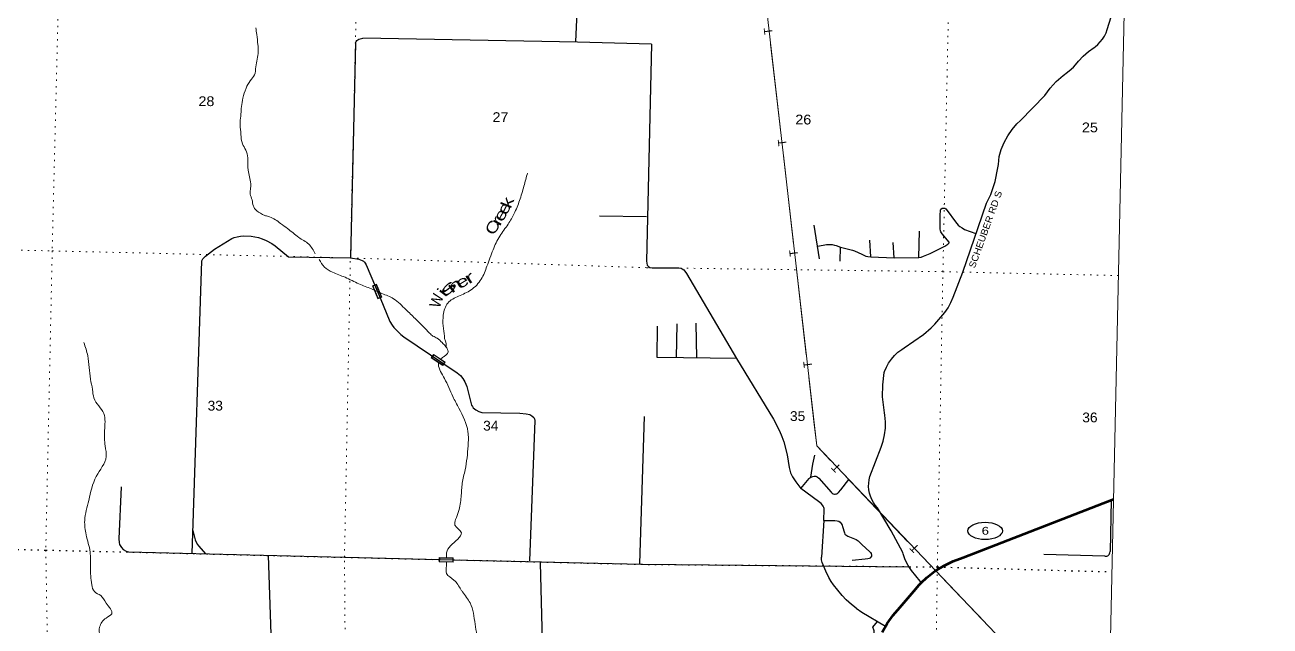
# Model space of a CAD drawing. Header units: feet. Extents: x -757852 to -501257, y -360805 to -170898.
# Drawn here: x -523554 to -501257, y -307419 to -296656 of the extents above; entities that cross this region are included whole.
import ezdxf
from ezdxf.enums import TextEntityAlignment as Align

# ---------------------------------------------------------------- set-up
doc = ezdxf.new("R2010")
doc.units = ezdxf.units.FT
doc.header["$LTSCALE"] = 80
doc.linetypes.add('DOTTED', pattern=[1.5, 0.3, -1.2])
for name, color, linetype, lineweight in [('17', 7, 'Continuous', 25), ('23', 7, 'Continuous', 70), ('29', 7, 'Continuous', 25), ('31', 7, 'Continuous', 13), ('39', 7, 'Continuous', 13), ('4', 7, 'Continuous', 13), ('41', 7, 'Continuous', 13), ('46', 7, 'Continuous', 13), ('6', 7, 'DOTTED', 25), ('7', 7, 'DOTTED', 13)]:
    doc.layers.add(name, color=color, linetype=linetype, lineweight=lineweight)
doc.layers.add('30', color=7, linetype='Continuous')

msp = doc.modelspace()

# ---------------------------------------------------------------- linework, layer by layer
at = {"layer": '17'}
msp.add_ellipse((-506360.34, -305714.21), major_axis=(-309.24, 1), ratio=0.500121, dxfattribs=at)
at = {"layer": '23'}
for points in [[(-507503.24, -306643.99), (-507405.54, -306550.5), (-507257.77, -306436.13), (-507098.84, -306337.83), (-506930.51, -306256.68), (-506754.62, -306193.58), (-504060.35, -305148.17)], [(-508204.96, -307530.16), (-508115.03, -307371.21), (-508008.98, -307222.53), (-507887.97, -307085.75), (-507638.04, -306792.35), (-507540.56, -306679.7), (-507503.24, -306643.99)]]:
    msp.add_lwpolyline(points, dxfattribs=at)
at = {"layer": '29'}
for p, q in [((-513688.53, -296960.83), (-513639.86, -295782.91)), ((-517634.36, -296983.74), (-517725.85, -300828.18)), ((-512336.32, -297003.24), (-512423.08, -300887.62)), ((-512422.36, -300094.17), (-513262.54, -300079.62)), ((-509323.92, -300841.13), (-509419.47, -300239.48)), ((-508404, -300807.99), (-508424.79, -300510.03)), ((-507991.18, -300823.07), (-508004.76, -300551.45)), ((-507545.6, -300817.09), (-507534.99, -300349.38)), ((-508958.2, -300886.86), (-508950.3, -300634)), ((-520557.59, -306120.08), (-520383.75, -300878.61)), ((-517442.81, -300951.65), (-517195.06, -301543.42)), ((-511886.72, -302615.32), (-511872.32, -302009.9)), ((-511521.54, -302619.68), (-511536.85, -301996.42)), ((-512539.99, -306297.63), (-512457.83, -303668.71)), ((-514424.11, -303736.32), (-514520.75, -306250.98)), ((-521832.41, -304926.66), (-521873.53, -305857.44)), ((-504100.49, -305166.47), (-504121.02, -306086.14)), ((-509245.63, -305526.12), (-509292.32, -306185.53)), ((-509245.63, -305526.12), (-509051.03, -305526.25)), ((-521696.22, -306090.05), (-517831.11, -306186.33)), ((-519026.07, -311232.76), (-519192.35, -306153.27)), ((-517831.11, -306186.33), (-515885.89, -306232.49)), ((-514327.21, -306285.23), (-514242.86, -309813.34)), ((-504213.91, -306169.57), (-505306.38, -306139))]:
    msp.add_line(p, q, dxfattribs=at)
for points in [[(-507503.24, -306643.99), (-507525.02, -306616.88), (-507678.74, -306425.46), (-507738.92, -306331.14), (-507788.91, -306231.04), (-507828.16, -306126.27), (-507835.19, -306103.11), (-508043.68, -305712.83), (-508287.57, -305299.33), (-508326.68, -305253.55), (-508360.78, -305203.93), (-508389.51, -305151.03), (-508412.56, -305095.4), (-508429.66, -305037.68), (-508440.64, -304978.48), (-508445.37, -304918.46), (-508443.79, -304858.28), (-508435.94, -304798.58), (-508422.65, -304742.63), (-508221.63, -304216.67), (-508184.42, -304106.03), (-508158.97, -303992.11), (-508145.58, -303876.15), (-508144.37, -303759.43), (-508155.38, -303643.22), (-508162.29, -303601.85), (-508197.48, -303315.48), (-508192.51, -303097.69), (-508164.8, -302881.61), (-508161.26, -302862.64), (-508128.39, -302783.99), (-508087.48, -302709.21), (-508038.97, -302639.11), (-507983.4, -302574.47), (-507921.38, -302515.99), (-507853.59, -302464.32), (-507808.86, -302435.88), (-507465.78, -302198.2), (-507325.89, -302076.66), (-507262.39, -302012.17), (-507151.73, -301888.2), (-507083.06, -301806.88), (-507023.26, -301718.83), (-506972.99, -301625.02), (-506933.87, -301529.5), (-506761.42, -301082.98), (-506485.55, -300280.16), (-506335.64, -299849), (-506256.53, -299692.81), (-506180.73, -299457.78), (-506129.91, -299216.11), (-506121.41, -299156.72), (-506108.87, -299012.48), (-506070.35, -298883.65), (-506018.58, -298759.55), (-505954.12, -298641.54), (-505877.68, -298530.91), (-505790.09, -298428.89), (-505727.59, -298367.68), (-505292.26, -297919.44), (-505195.13, -297788.99), (-505084.89, -297669.42), (-504962.76, -297562.02), (-504960.25, -297560.08), (-504935.48, -297540.95), (-504910.25, -297522.57), (-504852.87, -297480.78), (-504777.22, -297412.5), (-504709.12, -297336.68), (-504685.24, -297305.89), (-504602.12, -297214.05), (-504509.85, -297131.41), (-504409.45, -297058.87), (-504392.29, -297048), (-504342.77, -297007.26), (-504297.79, -296961.58), (-504257.82, -296911.44), (-504223.31, -296857.4), (-504194.64, -296800.05), (-504172.13, -296740.02), (-504171.99, -296739.59), (-504004.11, -296182.45)], [(-517634.36, -296983.74), (-517627.33, -296965.22), (-517619.21, -296951.23), (-517607.48, -296937.24), (-517593.04, -296923.7), (-517575.9, -296911.96), (-517552.43, -296902.48), (-517528.07, -296896.62), (-517502.64, -296896)], [(-512336.32, -297003.24), (-513660.7, -296963.42), (-517502.64, -296896)], [(-507545.6, -300817.09), (-507504.56, -300811.1), (-507463.05, -300798.47), (-507342.12, -300746.11), (-507084.02, -300617.93), (-507029.87, -300581.82), (-507006.41, -300556.55), (-507003.36, -300542.99), (-507127.33, -300394.06), (-507150.8, -300359.76), (-507159.82, -300341.71), (-507165.24, -300307.4), (-507167.04, -300065.48), (-507161.63, -299971.61), (-507154.41, -299957.17), (-507129.14, -299939.11), (-507102.07, -299935.5), (-507078.6, -299939.11), (-507064.16, -299949.94), (-507040.7, -299980.63), (-506890.89, -300182.83), (-506843.97, -300240.61), (-506811.48, -300265.88), (-506771.77, -300291.16), (-506726.65, -300316.43), (-506524.5, -300392.26)], [(-520383.75, -300878.61), (-520365.37, -300841.36), (-520322.06, -300795.33), (-520159.62, -300672.56), (-519849.17, -300477.58), (-519809.46, -300462.23), (-519755.32, -300447.79), (-519692.14, -300438.76), (-519632.59, -300434.25), (-519502.63, -300440.56), (-519439.46, -300449.59), (-519372.68, -300463.14), (-519305.9, -300487.5), (-519233.7, -300516.39), (-519130.83, -300571.46), (-519074.87, -300610.27), (-518834.82, -300806.16), (-517725.85, -300828.18)], [(-509356.39, -300615.22), (-509201.17, -300589.95), (-509157.85, -300587.24), (-509100.09, -300589.05), (-509056.78, -300596.27), (-509024.29, -300604.39), (-508950.3, -300634)], [(-508950.3, -300634), (-508731.89, -300688.34), (-508699.41, -300701.88), (-508569.45, -300759.65), (-508493.65, -300795.76), (-508462.96, -300803.89), (-508404, -300807.99)], [(-517725.85, -300828.18), (-517574.1, -300851.74), (-517547.03, -300858.96), (-517517.25, -300870.7), (-517491.98, -300885.14), (-517472.13, -300901.39), (-517458.59, -300919.44), (-517442.81, -300951.65)], [(-512423.08, -300887.62), (-512419.31, -300922.58), (-512408.49, -300954.61), (-512388.63, -300980.35), (-512363.36, -300997.94), (-512320.94, -301004.72), (-512264.99, -301007.43), (-511841.75, -301006.97), (-511808.35, -301011.94), (-511782.19, -301021.41), (-511755.11, -301040.37), (-511735.26, -301062.94), (-511704.73, -301105.45)], [(-508404, -300807.99), (-507991.18, -300823.07), (-507545.6, -300817.09)], [(-511704.73, -301105.45), (-510812.25, -302628.03), (-510150, -303713.67)], [(-517195.06, -301543.42), (-517020, -301965.65), (-516978.49, -302032.45), (-516947.81, -302070.36), (-516850.34, -302171.46), (-516819.66, -302200.35), (-516768.91, -302242.55)], [(-510812.18, -302628.15), (-512232.18, -302611.19), (-512225.41, -302052.15)], [(-516768.91, -302242.55), (-516052.72, -302722.22), (-515811.88, -302883.53)], [(-515811.88, -302883.53), (-515754.77, -302932.42), (-515709.64, -302985.68), (-515673.55, -303044.35), (-515641.06, -303126.5), (-515554.42, -303462.3), (-515541.79, -303489.37), (-515527.35, -303511.04), (-515482.23, -303548.96), (-515422.67, -303579.64), (-515370.32, -303592.28), (-514691.68, -303606.73), (-514577.98, -303615.75), (-514511.19, -303632), (-514476.9, -303652.76), (-514442.6, -303682.55), (-514429.98, -303706.92), (-514424.11, -303736.32)], [(-510150, -303713.67), (-510042.26, -303925.37), (-510000.75, -304027.37), (-509966.46, -304120.35), (-509906.9, -304352.34), (-509867.19, -304580.72), (-509841.92, -304673.7), (-509809.43, -304745.01), (-509751.68, -304836.18), (-509659.12, -304954.58)], [(-509482.74, -304754.93), (-509443.03, -304520.24), (-509410.54, -304355.95)], [(-509659.12, -304954.58), (-509511.62, -304776.6), (-509497.18, -304763.52), (-509482.74, -304754.93)], [(-509482.74, -304754.93), (-509442.13, -304739.14), (-509423.18, -304732.83), (-509408.74, -304733.27), (-509392.5, -304736.44), (-509366.33, -304748.17), (-509340.15, -304771.18), (-509118.15, -305023.93), (-509100.11, -305039.28), (-509080.26, -305051.02), (-509059.5, -305057.33), (-509044.15, -305058.24), (-509024.3, -305053.72), (-509014.38, -305048.31), (-509005.35, -305043.79), (-508984.59, -305027.55), (-508941.27, -304980.61), (-508800.49, -304792.85)], [(-509245.63, -305526.12), (-509241.79, -305324.52), (-509244.5, -305311.43), (-509249.91, -305293.37), (-509260.74, -305272.61), (-509272.48, -305254.11), (-509298.65, -305222.96), (-509341.06, -305187.32), (-509659.12, -304954.58)], [(-509051.03, -305526.25), (-509008.06, -305531.69), (-508978.28, -305542.97), (-508956.62, -305557.87), (-508940.37, -305580.88), (-508922.32, -305611.57), (-508911.49, -305635.5), (-508880.81, -305750.58), (-508871.79, -305770), (-508855.54, -305786.25), (-508838.39, -305797.98), (-508819.45, -305808.36), (-508727.4, -305844.46), (-508670.54, -305868.84), (-508635.35, -305891.4), (-508566.76, -305956.4), (-508424.17, -306091.8), (-508415.15, -306101.3), (-508401.61, -306120.25), (-508393.49, -306145.96), (-508396.2, -306167.19), (-508409.74, -306191.57), (-508419.66, -306201.49), (-508434.1, -306209.62), (-508458.47, -306216.37), (-508505.39, -306221.79), (-508738.23, -306243.45)], [(-521873.53, -305857.44), (-521867.93, -305921.69), (-521857.1, -305959.61), (-521824.62, -306011.96), (-521792.13, -306044.46), (-521743.39, -306075.15), (-521696.22, -306090.05)], [(-520544.94, -305709.56), (-520505.24, -305872.04), (-520470.94, -305949.67), (-520442.06, -305987.58), (-520319.55, -306124.34)], [(-504213.91, -306169.57), (-504181.75, -306166.73), (-504163.7, -306160.42), (-504148.36, -306150.49), (-504137.53, -306137.85), (-504130.31, -306125.21), (-504124, -306107.16), (-504121.02, -306086.14)], [(-515885.89, -306232.49), (-512516.38, -306312.44), (-507723.69, -306357.41)], [(-508668.77, -307097.19), (-508752.67, -307033.76), (-508848.33, -306948.01), (-508922.33, -306869.48), (-509072.14, -306681.72), (-509113.65, -306622.14), (-509158.77, -306546.31), (-509212.92, -306437.99), (-509277.9, -306279.12), (-509288.73, -306233.98), (-509292.32, -306185.53)], [(-508668.77, -307097.19), (-508564.96, -307171.87), (-508146.44, -307417.13)], [(-508520.55, -307810.99), (-508483.74, -307820.45), (-508453.06, -307821.81), (-508438.62, -307819.55), (-508424.18, -307813.23), (-508406.13, -307798.34), (-508386.28, -307774.41), (-508379.06, -307759.07), (-508375.45, -307740.56), (-508349.28, -307522.56), (-508349.28, -307503.61), (-508351.98, -307486.01), (-508368.23, -307439.07), (-508286.1, -307336.15)]]:
    msp.add_lwpolyline(points, dxfattribs=at)
at = {"layer": '31'}
for p, q in [((-517327.48, -301327.34), (-517258.23, -301298.53)), ((-517231.47, -301558.17), (-517327.48, -301327.34)), ((-516278.04, -302616.07), (-516236.44, -302553.67)), ((-516070.02, -302754.75), (-516278.04, -302616.07)), ((-516135.37, -306267.11), (-516133.38, -306192.13)), ((-515885.46, -306273.73), (-516135.37, -306267.11))]:
    msp.add_line(p, q, dxfattribs=at)
for points in [[(-517317.02, -301331.65), (-517262.54, -301308.98), (-517172.67, -301525.04), (-517227.15, -301547.71)], [(-516266.94, -302613.85), (-516234.22, -302564.76), (-516039.51, -302694.56), (-516072.23, -302743.65)], [(-516125.59, -306200.33), (-515891.67, -306206.53), (-515893.24, -306265.52), (-516127.16, -306259.32)]]:
    msp.add_lwpolyline(points, close=True, dxfattribs=at)
for points in [[(-517258.23, -301298.53), (-517162.22, -301529.36), (-517231.47, -301558.17)], [(-516236.44, -302553.67), (-516028.42, -302692.35), (-516070.02, -302754.75)], [(-516133.38, -306192.13), (-515883.47, -306198.75), (-515885.46, -306273.73)]]:
    msp.add_lwpolyline(points, dxfattribs=at)
at = {"layer": '39'}
for points in [[(-519418.81, -296708.76), (-519402.47, -296827.8), (-519382, -297007.23), (-519375.93, -297133.98), (-519418.53, -297405.83), (-519445.16, -297551.63), (-519518.63, -297655.76), (-519593.05, -297790.01), (-519650.74, -297966.96), (-519675.55, -298118.85), (-519685.64, -298249.1), (-519700.43, -298401.3), (-519701.74, -298443.44), (-519685.09, -298616.73), (-519660.23, -298784.24), (-519597.54, -298896.71), (-519563.72, -299034.38), (-519556.59, -299255.57), (-519532.17, -299372.86), (-519510, -299498.11), (-519515.33, -299604.4), (-519517.9, -299686.68), (-519486.9, -299786.1), (-519462.35, -299899.37), (-519430.04, -299956.64), (-519300.45, -300047.12), (-519243.01, -300071.03), (-519171.42, -300091.38), (-518974.57, -300212.11), (-518850.93, -300300.4), (-518651.26, -300459.39), (-518472.5, -300581.56), (-518353.75, -300752.53)], [(-516039.41, -302272.7), (-516040.01, -302229.61), (-516064.86, -302044.06), (-516061.38, -301849.28), (-515981.14, -301634.64), (-515789.23, -301513.64), (-515565.44, -301399.6), (-515381.52, -301206.05), (-515280.84, -300977.94), (-515170.23, -300681.81), (-515051.02, -300436.15), (-514900.65, -300223.54), (-514793.03, -300033.8), (-514696.26, -299801.56), (-514618.78, -299542.63), (-514554, -299307.45)], [(-518283.5, -300854.31), (-518190.35, -300990.25), (-518046.74, -301081.17), (-517820.94, -301174.7), (-517571.79, -301291.07), (-517349.94, -301382.46), (-517195.56, -301449.36)], [(-517195.56, -301449.36), (-517159.91, -301464.81), (-516952.15, -301557.77), (-516731.56, -301753.58), (-516565.96, -301911.49), (-516445.33, -302031.82), (-516307.95, -302175.2)], [(-522497.98, -302342.36), (-522429.09, -302577.56), (-522403.54, -302787.29), (-522380, -302996.95), (-522343.74, -303184.91), (-522318.32, -303334.37), (-522142.45, -303613.13), (-522127.87, -303916.92), (-522116.49, -304194.5), (-522098.33, -304383.9), (-522275.91, -304737.85), (-522409.72, -305167.52), (-522483.2, -305528.78), (-522457.03, -305782.72), (-522386.46, -306092.3), (-522378.89, -306363.73), (-522356.6, -306677.8), (-522308.32, -306801.87), (-522196.21, -306873.72), (-522100, -307005.33), (-521999.73, -307199.34), (-522100.39, -307274.5), (-522215.83, -307437.57), (-522210.39, -307584.39), (-522074.17, -307719.27), (-521946.58, -307809.69), (-521849.63, -307917.22), (-521833.35, -307973.98), (-521816.64, -308273.82), (-521825.11, -308737.58), (-521792.56, -309108.23), (-521734.64, -309501.78), (-521704.71, -309828.16), (-521589.84, -309875.99), (-521416.47, -309849.34), (-521272.41, -309861.93), (-521202.13, -309924.42), (-521141.88, -309986.59), (-521023.82, -309996.36), (-520979.79, -310064.04), (-521004.59, -310151.65), (-521037.54, -310178.73), (-521002.16, -310266.22), (-521023.77, -310380.04), (-521013.88, -310512.93), (-521017.7, -310571.07), (-521054.97, -310608.06), (-521164.84, -310721.09), (-521235.63, -310792.14)], [(-516307.95, -302175.2), (-516246.44, -302225.62), (-516169.37, -302266.03), (-516083.3, -302342.87), (-516030.73, -302398.64), (-515992.18, -302454), (-515975.73, -302510.73), (-516011.26, -302561.94), (-516058.48, -302600.74), (-516119.94, -302647.18)], [(-516039.41, -302272.7), (-516028.02, -302302.28), (-516005.7, -302435.53)], [(-516147.13, -302697.21), (-516148.16, -302730.25), (-516041.76, -302984.72), (-515891.38, -303308.88), (-515781.59, -303519.27), (-515620.14, -303938.19), (-515618.02, -304191.37), (-515671.53, -304619.55), (-515721.15, -304859.04), (-515742.89, -305105.43), (-515789.13, -305365.11), (-515841.87, -305512.09), (-515852.96, -305610.17), (-515738.91, -305748.37), (-515802.61, -305860.86), (-516004.99, -306109.57), (-516005.45, -306197.2)], [(-516005.84, -306273.54), (-516006.19, -306340.54), (-516002.44, -306477.26), (-515871.67, -306593.89), (-515746.59, -306764.58), (-515719.79, -306805.61), (-515581.56, -307004.84), (-515493.07, -307383.29), (-515453.07, -307772.25), (-515474.12, -307996.57), (-515471.81, -308179.44), (-515509.27, -308351.01), (-515513.79, -308624.07), (-515500.02, -308761.1), (-515404.08, -309093.58), (-515325.23, -309202.55), (-515174.6, -309390.12), (-515082.65, -309465.34), (-514876.15, -309662.72), (-514678.67, -309827.67), (-514515.89, -309947.32), (-514382.49, -310172.52), (-514168.29, -310380.18), (-513935.42, -310504.06), (-513711.06, -310579.47), (-513450.32, -310581.7), (-513176.41, -310548.19), (-513139.44, -310539.04)]]:
    msp.add_spline(points, degree=3, dxfattribs=at)
at = {"layer": '4'}
msp.add_lwpolyline([(-751809.62, -170897.83), (-720494.9, -171910.43), (-689178.81, -172879.95), (-657861.41, -173806.4), (-626542.79, -174689.77), (-595222.97, -175530.05), (-563902.02, -176327.26), (-532580.01, -177081.38), (-501256.99, -177792.41), (-505285.46, -360804.74), (-536860.21, -360087.99), (-568433.95, -359327.81), (-600006.62, -358524.19), (-631578.15, -357677.16), (-663148.48, -356786.69), (-694717.56, -355852.8), (-726285.32, -354875.48), (-757851.71, -353854.74)], close=True, dxfattribs=at)
msp.add_lwpolyline([(-751809.62, -170897.83), (-720494.9, -171910.43), (-689178.81, -172879.95), (-657861.41, -173806.4), (-626542.79, -174689.77), (-595222.97, -175530.05), (-563902.02, -176327.26), (-532580.01, -177081.38), (-501256.99, -177792.41), (-505285.46, -360804.74), (-536860.21, -360087.99), (-568433.95, -359327.81), (-600006.62, -358524.19), (-631578.15, -357677.16), (-663148.48, -356786.69), (-694717.56, -355852.8), (-726285.32, -354875.48), (-757851.71, -353854.74)], close=True, dxfattribs=at)
at = {"layer": '46'}
for p, q in [((-510018.27, -298590.02), (-510200.6, -297000.44)), ((-509881.52, -299782.2), (-509972.69, -298987.41)), ((-509790.36, -300576.99), (-509881.52, -299782.2)), ((-509562.45, -302563.96), (-509744.78, -300974.39)), ((-509425.7, -303756.15), (-509516.86, -302961.36)), ((-507747.22, -305901.64), (-508851.04, -304743.37)), ((-506919.36, -306770.34), (-507471.26, -306191.21)), ((-506367.45, -307349.47), (-506919.36, -306770.34))]:
    msp.add_line(p, q, dxfattribs=at)
for points in [[(-504159.8, -309666), (-509375.59, -304192.92), (-511996.89, -281340.04), (-511632.82, -269143.44)], [(-509126.99, -304453.8), (-509375.6, -304192.92), (-509425.7, -303756.15)]]:
    msp.add_lwpolyline(points, dxfattribs=at)
at = {"layer": '6'}
for points in [[(-533544.77, -305799.68), (-528486.43, -305927.26), (-523179.85, -306057.13), (-517831.11, -306186.33), (-516132.99, -306226.62)], [(-515885.84, -306232.49), (-512516.38, -306312.44), (-507215.24, -306359.78), (-504088.94, -306446.72)]]:
    msp.add_lwpolyline(points, dxfattribs=at)
at = {"layer": '7'}
for points in [[(-522472.22, -268898.32), (-522508.71, -274246.97), (-522675.03, -279504.75), (-522670.62, -284820.17), (-522836.32, -290122.17), (-522933.56, -295352.01), (-523064.63, -300701.31), (-523179.85, -306057.13), (-523083.36, -311403.07), (-523094.59, -313072.65)], [(-517788.04, -311794.91), (-517831.11, -306186.33), (-517725.85, -300828.18), (-517601.36, -295561.04), (-517510.51, -290278.77), (-517360.9, -284978.27), (-517284.96, -279659.37), (-517228.99, -274273.54), (-517076.9, -269020.99)], [(-507238.66, -307957.45), (-507215.24, -306359.78), (-507116.25, -301073.75), (-507003.29, -295790.17), (-506877.29, -290474.87), (-506822.83, -285137.2), (-506726.03, -279857.13), (-506709.98, -279343.7)], [(-535463.21, -300356.99), (-533670.28, -300522.15), (-528420.07, -300593.99), (-523064.63, -300701.31), (-518185.38, -300817.26)], [(-518183.26, -300817.31), (-517725.85, -300828.18), (-512418.64, -301002.27), (-507116.25, -301073.75), (-503972.2, -301143.18)]]:
    msp.add_lwpolyline(points, dxfattribs=at)

# ---------------------------------------------------------------- texts
at = {"layer": '17', "width": 1.25}
msp.add_text(' 6 ', height=140, dxfattribs=at).set_placement((-506356.34, -305782.52), align=Align.CENTER)
at = {"layer": '30', "width": 1.1}
msp.add_text('SCHEUBER RD S', height=120, rotation=70.164, dxfattribs=at).set_placement((-506544.64, -301020.05))
at = {"layer": '41'}
for s, rotation, width, p in [('e', 63.434, 1.4, (-514885.53, -299983.33)), ('k', 68.183, 1.4, (-514822.69, -299871.07)), ('r', 61.632, 1.6, (-515016.73, -300211.35)), ('e', 60.613, 1.45, (-514952.55, -300105.35)), ('C', 61.075, 1.3, (-515093.91, -300329.08)), ('e', 30.797, 1.5, (-515675.06, -301336.22)), ('r', 34.161, 1.8, (-515539.76, -301261.05)), ('W', 70.936, 0.95, (-516090.17, -301626.96)), ('i', 53.345, 1.55, (-516001.05, -301502.92)), ('s', 45.857, 2.3, (-515908.52, -301431.69)), ('n', 34.613, 1.75, (-515805.64, -301396.69))]:
    msp.add_text(s, height=200, rotation=rotation, dxfattribs=dict(at, width=width)).set_placement(p, align=Align.CENTER)
at = {"layer": '46'}
for rotation, p in [(96.543, (-510169.23, -296760)), (96.543, (-509917.83, -298754.03)), (96.543, (-509713.41, -300733.95)), (96.543, (-509462.01, -302727.97)), (133.621, (-508972.45, -304531.08)), (133.621, (-507569.69, -305970.38))]:
    msp.add_text('T', height=150, rotation=rotation, dxfattribs=at).set_placement(p, align=Align.CENTER)
at = {"layer": '7'}
for s, width, p in [('28', 1.1, (-520446.62, -298109.1)), ('27', 1.1, (-515181.39, -298394.47)), ('26', 1.1, (-509759.33, -298437.6)), ('25', 1.1, (-504626.78, -298578.22)), ('33', 1.05, (-520281.53, -303559.97)), ('35', 1.05, (-509854.2, -303746.64)), ('36', 1.05, (-504619.93, -303770.54)), ('34', 1.05, (-515348.24, -303918.64))]:
    msp.add_text(s, height=175, dxfattribs=dict(at, width=width)).set_placement(p)

doc.saveas('drawing.dxf')
